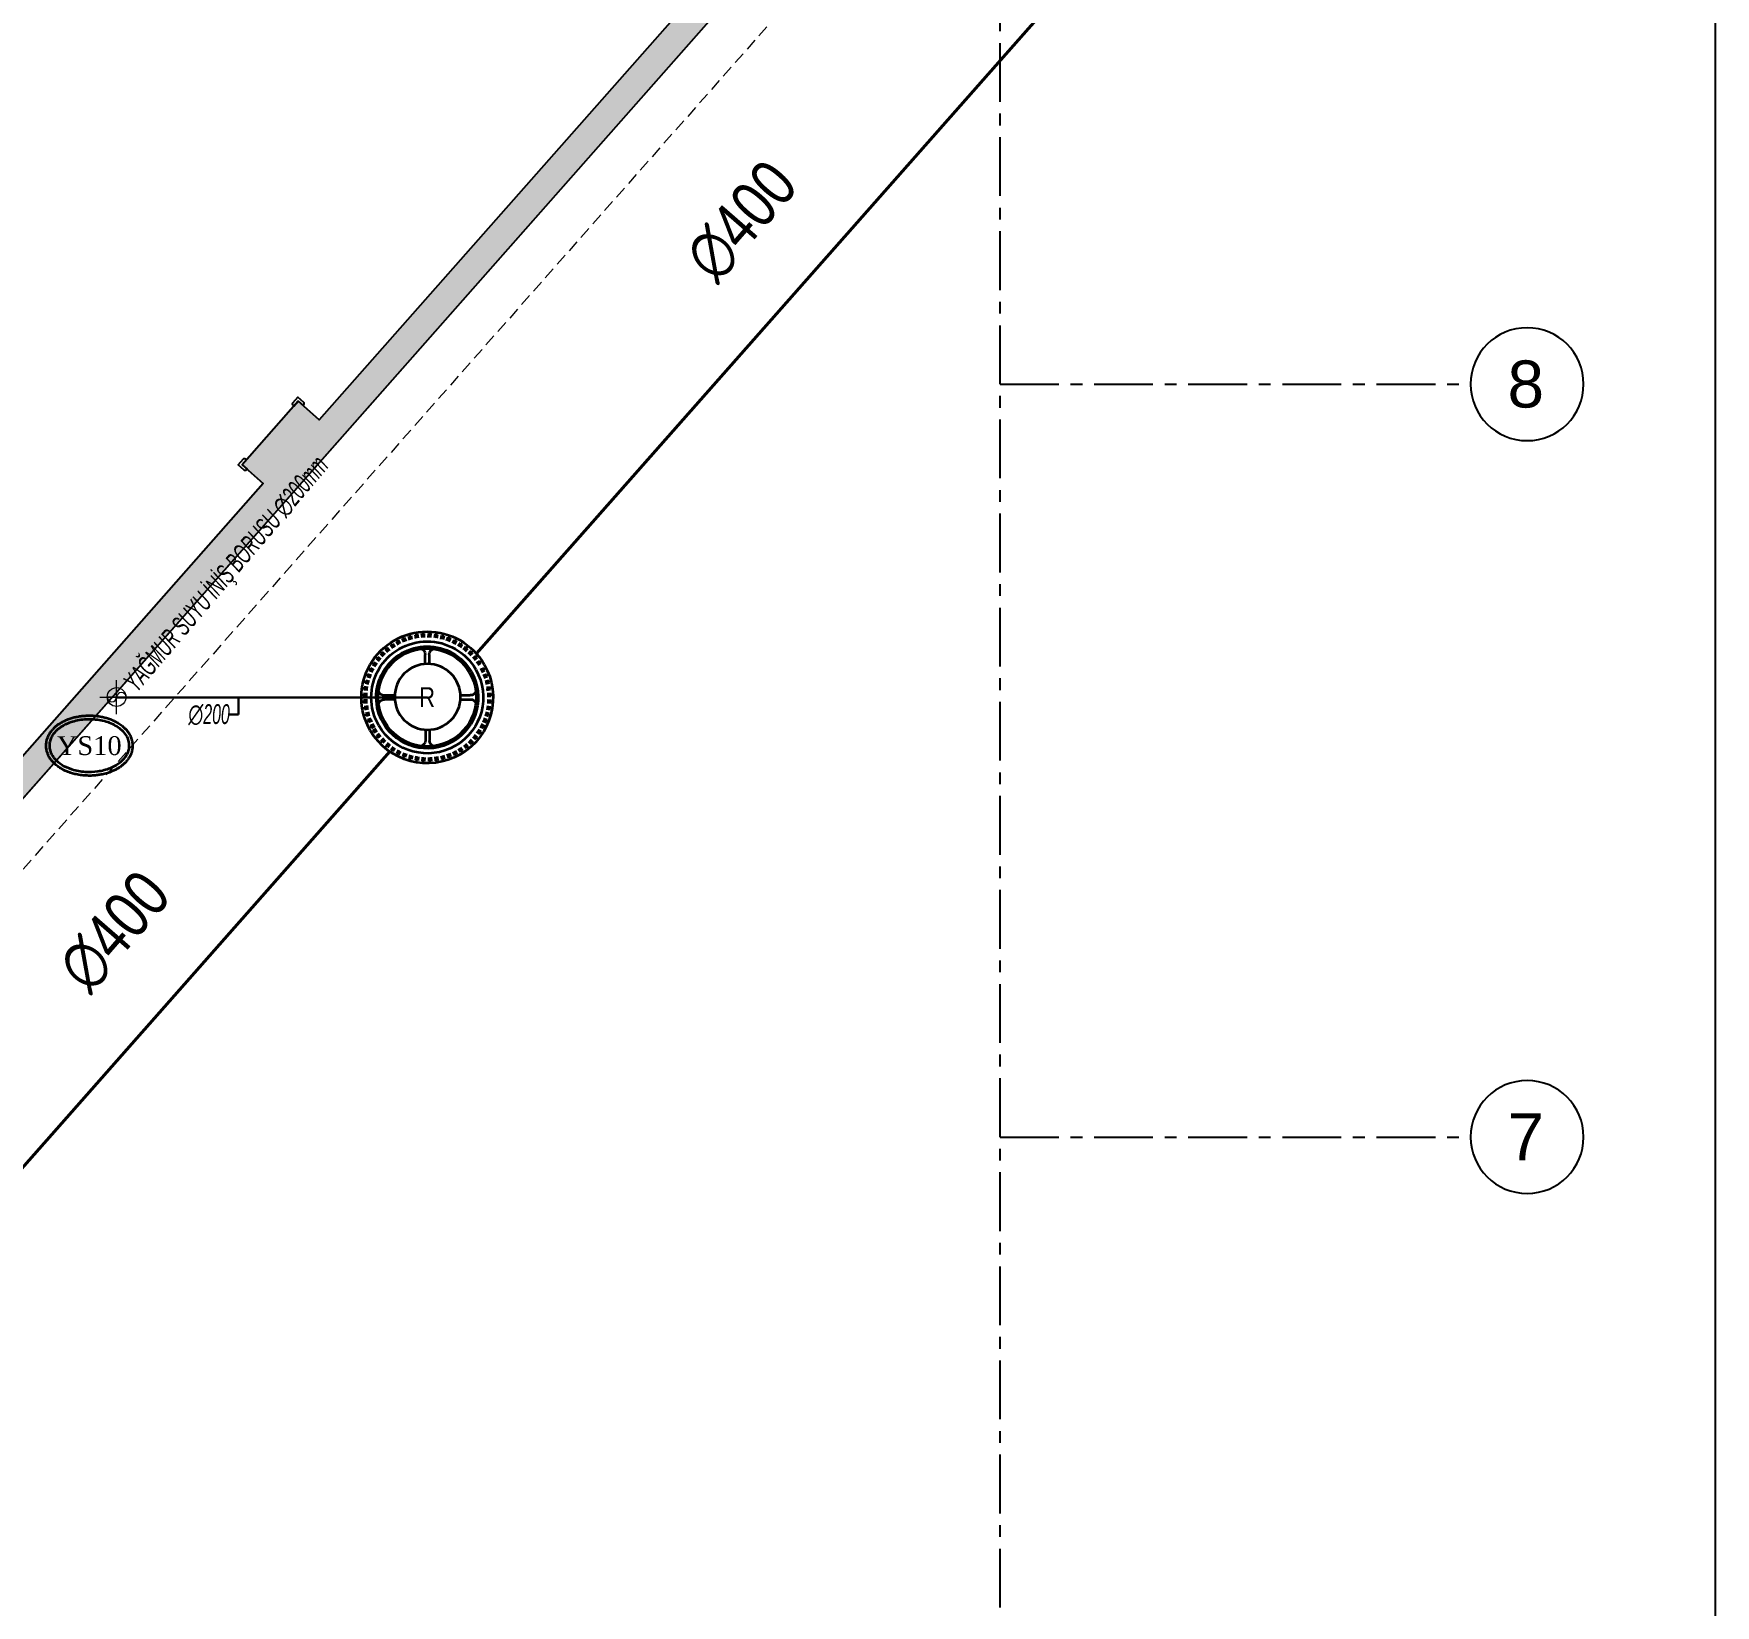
# Model space of a CAD drawing. Header units: millimetres. Extents: x -379292 to 1221486, y 92049 to 447512.
# Drawn here: x 184281 to 202148, y 139842 to 156544 of the extents above; entities that cross this region are included whole.
import ezdxf
from ezdxf.enums import TextEntityAlignment as Align
from ezdxf.lldxf.tags import DXFTag

# ---------------------------------------------------------------- set-up
doc = ezdxf.new("R2010")
doc.units = ezdxf.units.MM
doc.linetypes.add('CENTER', pattern=[2, 1.25, -0.25, 0.25, -0.25])
doc.linetypes.add('HIDDEN', pattern=[9.525, 6.35, -3.175])
for name, color, linetype, lineweight in [('0-KRCN-SHT YAĞMURSUYUBORUSU-100', 3, 'PISSU_LINE50', 35), ('0-KRCN-SHT-KOLADI-YAZIYAĞMURSUYU', 4, 'Continuous', 35), ('0-KRCN-SHT-PİSSU-BORU', 220, 'PISSU_LINE50', 40), ('0-KRCN-SHT-ROGAR', 151, 'Continuous', 35), ('0-KRCN-SHT-YAZI-ÇAP-PİSSU', 41, 'Continuous', 30), ('06_FORMWORK HIDDEN', 252, 'HIDDEN2', 0), ('XREF$0$05_RAIN PIPE', 3, 'Continuous', 9)]:
    doc.layers.add(name, color=color, linetype=linetype, lineweight=lineweight)
for name, color, linetype in [('05_AXIS', 211, 'CENTER'), ('05_AXIS NAME', 7, 'Continuous'), ('05_HATCH CONCRETE', 141, 'Continuous'), ('05_HATCH SOLID-2', 253, 'Continuous'), ('05_SYMBOL', 2, 'Continuous')]:
    doc.layers.add(name, color=color, linetype=linetype)
doc.styles.add('MUF', font='isocpeur.ttf')
doc.styles.add('TROMANT', font='arial.ttf', dxfattribs={"width": 0.8})
doc.styles.add('YAZI', font='times.ttf')
doc.styles.add('YAZI-5', font='arial.ttf', dxfattribs={"height": 5})
doc.styles.add('ÇAP-2', font='ARIALNBI.TTF')
tags = doc.linetypes.add('HIDDEN2', pattern=[0.1875, 0.125, -0.0625]).pattern_tags.tags
tags[6:7] = [DXFTag(74, 4), DXFTag(75, 0), DXFTag(340, '0'), DXFTag(46, 0.0), DXFTag(50, 0.0), DXFTag(44, 0.0), DXFTag(45, 0.0)]
tags[4:5] = [DXFTag(74, 4), DXFTag(75, 0), DXFTag(340, '0'), DXFTag(46, 0.0), DXFTag(50, 0.0), DXFTag(44, 0.0), DXFTag(45, 0.0)]
doc.linetypes.add('PISSU_LINE50', pattern='A,50,-10,["C",MUF,S=10,R=0,X=1,Y=-5],0', length=60)

# ---------------------------------------------------------------- blocks, each defined once
blk = doc.blocks.new('AWAKS ADI')
at = {"layer": '05_AXIS NAME', "color": 2}
blk.add_circle((0, 0), 6, dxfattribs=at)
at = {"layer": '05_AXIS NAME', "style": 'YAZI-5'}
blk.add_attdef('AKSADI', text='', height=5, dxfattribs=at).set_placement((0, 0), align=Align.MIDDLE_CENTER)
blk = doc.blocks.new('202_Aks')
at = {"layer": '05_AXIS', "ltscale": 500}
for p, q in [((137900, -182300), (137900, 5000)), ((137900, -125300), (142900, -125300)), ((137900, -133300), (142900, -133300))]:
    blk.add_line(p, q, dxfattribs=at)
at = {"layer": '05_AXIS NAME'}
ref = blk.add_blockref('AWAKS ADI', (143500, -125300), dxfattribs=dict(at, xscale=-100, yscale=100, zscale=100))
ref.add_attrib('AKSADI', '8', dxfattribs={"height": 500, "style": 'YAZI-5'}).set_placement((143486, -125298), align=Align.MIDDLE_CENTER)
ref = blk.add_blockref('AWAKS ADI', (143500, -133300), dxfattribs=dict(at, xscale=-100, yscale=100, zscale=100))
ref.add_attrib('AKSADI', '7', dxfattribs={"height": 500, "style": 'YAZI-5'}).set_placement((143486, -133298), align=Align.MIDDLE_CENTER)
blk = doc.blocks.new('bariyer')
at = {"color": 8, "ltscale": 25}
blk.add_lwpolyline([(0, -70), (15, -70, 0.414214), (30, -55), (30, 30), (-55, 30, 0.414214), (-70, 15), (-70, 0), (0, 0)], format="xyb", close=True, dxfattribs=at)
blk = doc.blocks.new('OtoParkBodrumKatMimari')
at = {"layer": '05_HATCH CONCRETE'}
h = blk.add_hatch(dxfattribs=at)
h.set_pattern_fill('ANSI33', color=8, scale=15, angle=180, style=0)
h.set_pattern_definition([(225, (905000, -3e-07), (67.351921, -67.351921), []), (225, (904932.65, -3e-07), (67.351921, -67.351921), [47.625, -23.8125])])
h.paths.add_polyline_path([(142600, 59700), (142800, 59700), (139870, 56381), (139645, 56579), (139248, 56130), (139473, 55931), (135668, 51620), (135443, 51819), (134848, 51144), (135073, 50945), (131506, 46904), (131281, 47103), (130884, 46653), (131109, 46455), (127899, 42818), (127674, 43017), (127277, 42567), (127502, 42369), (124481, 38946), (124256, 39145), (123859, 38695), (124084, 38496), (120848, 34830), (120623, 35029), (120028, 34354), (120253, 34155), (117433, 30962), (117209, 31160), (116812, 30710), (117036, 30512), (113992, 27063), (113767, 27262), (113370, 26812), (113595, 26613), (110386, 22977), (110161, 23176), (109764, 22726), (109989, 22527), (106786, 18899), (106561, 19097), (105965, 18422), (106190, 18224), (103361, 15019), (103136, 15217), (102739, 14767), (102964, 14569), (99777, 10958), (99552, 11156), (99155, 10707), (99380, 10508), (96303, 7022), (96078, 7220), (95615, 6696), (95840, 6497), (93887, 4285), (93662, 4484), (93265, 4034), (93490, 3836), (90240, 153), (90240, 300), (89640, 300), (89640, 0), (88400, 0), (88400, 300), (87800, 300), (87800, 0), (80000, 0), (80000, 300), (79400, 300), (79400, 0), (71600, 0), (71600, 300), (71000, 300), (71000, -300), (90240, -300), (143200, 59700), (143200, 67400), (142600, 67400), (142600, 66800), (142900, 66800), (142900, 64150), (142600, 64150), (142600, 63550), (142900, 63550), (142900, 60300), (142600, 60300)])
at = {"color": 5}
blk.add_lwpolyline([(90240, -300), (143200, 59700), (143200, 67400), (142600, 67400), (142600, 66800), (142900, 66800), (142900, 64150), (142600, 64150), (142600, 63550), (142900, 63550), (142900, 60300), (142600, 60300), (142600, 59700), (142800, 59700), (139870, 56381), (139645, 56579), (139248, 56130), (139473, 55931), (135668, 51620), (135443, 51819), (134848, 51144), (135073, 50945), (131506, 46904)], dxfattribs=at)
at = {"layer": '05_HATCH SOLID-2', "color": 251, "ltscale": 25}
blk.add_lwpolyline([(150500, -8770), (150500, 187430), (4700, 187430), (4700, 177600), (135600, 177600), (135600, 144600), (143200, 144600), (143200, 59700), (90240, -300), (70300, -300), (63119, 5881)], dxfattribs=at)
at = {"layer": '06_FORMWORK HIDDEN', "linetype": 'HIDDEN', "ltscale": 20}
blk.add_line((143700, 59511), (90466, -800), dxfattribs=at)
at = {"layer": '05_AXIS'}
blk.add_blockref('202_Aks', (5000, 177300), dxfattribs=at)
at = {"layer": '05_SYMBOL', "color": 8, "rotation": 48.56632516036355}
blk.add_blockref('bariyer', (135443, 51819), dxfattribs=at)
at = {"layer": '05_SYMBOL', "color": 8, "xscale": -1, "rotation": 48.56632529242532}
blk.add_blockref('bariyer', (134848, 51144), dxfattribs=at)
blk = doc.blocks.new('G$CD316F46C')
at = {"layer": '0-KRCN-SHT-ROGAR'}
for p, q in [((-28.6, 36), (-30.5, 38.3)), ((-26.1, 37.9), (-27.8, 40.4)), ((-24.8, 38.7), (-26.4, 41.3)), ((-22, 40.4), (-23.4, 43)), ((-20.6, 41.1), (-22, 43.8)), ((-17.7, 42.4), (-18.9, 45.2)), ((-16.3, 43), (-17.3, 45.8)), ((-13.2, 44), (-14.1, 46.9)), ((-11.7, 44.4), (-12.5, 47.4)), ((-8.6, 45.1), (-9.1, 48.1)), ((-7.1, 45.4), (-7.5, 48.4)), ((-3.9, 45.8), (-4.1, 48.8)), ((-2.3, 45.9), (-2.5, 48.9)), ((0.9, 45.9), (1, 48.9)), ((2.4, 45.8), (2.6, 48.8)), ((5.6, 45.5), (6, 48.5)), ((7.2, 45.3), (7.6, 48.3)), ((10.3, 44.7), (11, 47.6)), ((11.8, 44.3), (12.6, 47.2)), ((14.9, 43.3), (15.9, 46.2)), ((16.3, 42.8), (17.4, 45.6)), ((19.3, 41.5), (20.6, 44.2)), ((20.7, 40.8), (22, 43.5)), ((23.5, 39.2), (25, 41.8)), ((24.8, 38.4), (26.4, 40.9)), ((27.4, 36.6), (29.2, 38.9)), ((-39.1, 24.2), (-41.6, 25.7)), ((-38.2, 25.5), (-40.7, 27.1)), ((-36.4, 28.1), (-38.8, 29.9)), ((-35.4, 29.3), (-37.7, 31.2)), ((-33.3, 31.7), (-35.5, 33.8)), ((-32.2, 32.8), (-34.3, 35)), ((-29.8, 35), (-31.8, 37.3)), ((28.6, 35.6), (30.5, 37.9)), ((31, 33.5), (33.1, 35.7)), ((32.1, 32.4), (34.3, 34.5)), ((34.3, 30), (36.6, 32)), ((35.3, 28.8), (37.6, 30.7)), ((37.2, 26.2), (39.7, 28)), ((38.1, 25), (40.6, 26.6)), ((-44.2, 12.1), (-47.1, 12.8)), ((-43.8, 13.5), (-46.7, 14.4)), ((-42.8, 16.6), (-45.6, 17.7)), ((-42.2, 18), (-45, 19.2)), ((-40.8, 20.9), (-43.5, 22.3)), ((-40.1, 22.3), (-42.8, 23.8)), ((39.7, 22.2), (42.3, 23.6)), ((40.4, 20.8), (43.1, 22.2)), ((41.7, 17.9), (44.5, 19.1)), ((42.3, 16.5), (45.1, 17.5)), ((43.3, 13.4), (46.2, 14.3)), ((-45.7, 2.7), (-48.7, 2.8)), ((-45.6, 4.2), (-48.6, 4.5)), ((-45.2, 7.4), (-48.2, 7.9)), ((-44.9, 8.9), (-47.9, 9.5)), ((43.8, 11.9), (46.7, 12.7)), ((44.5, 8.8), (47.4, 9.3)), ((44.7, 7.3), (47.7, 7.7)), ((45.1, 4.1), (48.1, 4.3)), ((45.2, 2.5), (48.2, 2.7)), ((-45.7, -0.6), (-48.7, -0.6)), ((-45.7, -2.1), (-48.7, -2.3)), ((-45.4, -5.3), (-48.4, -5.7)), ((-45.1, -6.8), (-48.1, -7.3)), ((-44.5, -10), (-47.5, -10.7)), ((-44.1, -11.5), (-47, -12.3)), ((43.6, -11.6), (46.5, -12.4)), ((44, -10.1), (46.9, -10.8)), ((44.6, -7), (47.6, -7.5)), ((44.8, -5.4), (47.8, -5.8)), ((45.2, -0.7), (48.2, -0.8)), ((45.2, -2.2), (48.2, -2.4)), ((-43.2, -14.6), (-46, -15.5)), ((-42.7, -16), (-45.5, -17.1)), ((-41.4, -19), (-44.1, -20.2)), ((-40.7, -20.3), (-43.4, -21.7)), ((-39.1, -23.2), (-41.7, -24.7)), ((-38.3, -24.5), (-40.8, -26.1)), ((37.1, -25.5), (39.6, -27.2)), ((38, -24.2), (40.5, -25.8)), ((40.1, -20.5), (42.8, -21.9)), ((40.8, -19.1), (43.5, -20.4)), ((42.1, -16.1), (44.9, -17.2)), ((42.6, -14.7), (45.5, -15.7)), ((-36.5, -27.1), (-38.9, -28.9)), ((-35.5, -28.3), (-37.8, -30.2)), ((-33.4, -30.7), (-35.6, -32.8)), ((-32.3, -31.8), (-34.4, -34)), ((-29.9, -34), (-31.9, -36.3)), ((-28.8, -35), (-30.6, -37.4)), ((-26.2, -36.9), (-27.9, -39.4)), ((-24.9, -37.8), (-26.5, -40.3)), ((24.7, -37.6), (26.3, -40.1)), ((27.3, -35.8), (29.1, -38.2)), ((28.5, -34.8), (30.4, -37.1)), ((30.9, -32.7), (33, -34.9)), ((32, -31.6), (34.2, -33.7)), ((34.2, -29.3), (36.5, -31.2)), ((35.2, -28.1), (37.5, -30)), ((-22.1, -39.4), (-23.6, -42.1)), ((-20.8, -40.2), (-22.1, -42.8)), ((-17.8, -41.5), (-19, -44.3)), ((-16.4, -42.1), (-17.5, -44.9)), ((-13.4, -43.1), (-14.2, -46)), ((-11.9, -43.5), (-12.6, -46.4)), ((-8.7, -44.2), (-9.3, -47.2)), ((-7.2, -44.5), (-7.7, -47.5)), ((-4, -44.9), (-4.3, -47.9)), ((-2.5, -45), (-2.6, -48)), ((0.7, -45), (0.8, -48)), ((2.3, -45), (2.5, -48)), ((5.5, -44.7), (5.9, -47.7)), ((7, -44.5), (7.5, -47.4)), ((10.2, -43.8), (10.9, -46.8)), ((11.7, -43.5), (12.5, -46.4)), ((14.7, -42.5), (15.7, -45.3)), ((16.2, -42), (17.3, -44.8)), ((19.1, -40.7), (20.4, -43.4)), ((20.5, -40), (21.9, -42.7)), ((23.3, -38.4), (24.9, -41))]:
    blk.add_line(p, q, dxfattribs=at)
at = {"layer": '0-KRCN-SHT-ROGAR', "color": 120}
for p, q in [((-1.7, 24.9), (-1.7, 33.1)), ((1.4, 25), (1.4, 33.1)), ((-24.9, 2), (-32.9, 2)), ((24.9, 1.9), (32.4, 1.9)), ((-25, -1.1), (-32.9, -1.1)), ((25, -1.2), (32.4, -1.2)), ((-1.8, -24.9), (-1.8, -32.2)), ((1.3, -25), (1.3, -32.2))]:
    blk.add_line(p, q, dxfattribs=at)
blk.add_circle((0, 0), 25, dxfattribs=at)
at = {"layer": '0-KRCN-SHT-ROGAR'}
for radius, start, end in [(50, 329.911, 149.911), (42.5, 329.911, 149.911), (48.5, 128.6265, 130.5734), (48.5, 122.6265, 124.5734), (48.5, 116.6265, 118.5734), (48.5, 110.6265, 112.5734), (48.5, 104.6265, 106.5734), (48.5, 98.6265, 100.5734), (48.5, 92.6265, 94.5734), (48.5, 86.6265, 88.5734), (48.5, 80.6265, 82.5734), (48.5, 74.6265, 76.5734), (48.5, 68.6265, 70.5734), (48.5, 62.6265, 64.5734), (48.5, 56.6265, 58.5734), (48.5, 50.6265, 52.5734), (48.5, 146.6265, 148.5734), (48.5, 140.6265, 142.5734), (48.5, 134.6265, 136.5734), (48.5, 44.6265, 46.5734), (48.5, 38.6265, 40.5734), (48.5, 32.6265, 34.5734), (50, 149.911, 329.911), (48.5, 163.2486, 165.1955), (48.5, 157.2486, 159.1955), (48.5, 151.2486, 153.1955), (42.5, 149.911, 329.911), (38.7, 149.911, 329.911), (37.2, 149.911, 329.911), (48.5, 26.6265, 28.5734), (48.5, 20.6265, 22.5734), (48.5, 14.6265, 16.5734), (48.5, 175.2486, 177.1955), (48.5, 169.2486, 171.1955), (48.5, 8.6265, 10.5734), (48.5, 2.6265, 4.5734), (48.5, 181.2486, 183.1955), (48.5, 187.2486, 189.1955), (48.5, 193.2486, 195.1955), (48.5, 344.6265, 346.5734), (48.5, 350.6265, 352.5734), (48.5, 356.6265, 358.5734), (48.5, 199.2486, 201.1955), (48.5, 205.2486, 207.1955), (48.5, 211.2486, 213.1955), (48.5, 332.6265, 334.5734), (48.5, 338.6265, 340.5734), (48.5, 217.2486, 219.1955), (48.5, 223.2486, 225.1955), (48.5, 229.2486, 231.1955), (48.5, 307.2486, 309.1955), (48.5, 313.2486, 315.1955), (48.5, 319.2486, 321.1955), (48.5, 325.2486, 327.1955), (48.5, 235.2486, 237.1955), (48.5, 241.2486, 243.1955), (48.5, 247.2486, 249.1955), (48.5, 253.2486, 255.1955), (48.5, 259.2486, 261.1955), (48.5, 265.2486, 267.1955), (48.5, 271.2486, 273.1955), (48.5, 277.2486, 279.1955), (48.5, 283.2486, 285.1955), (48.5, 289.2486, 291.1955), (48.5, 295.2486, 297.1955), (48.5, 301.2486, 303.1955)]:
    blk.add_arc((-0.3, 0.4), radius, start, end, dxfattribs=at)
at = {"layer": '0-KRCN-SHT-ROGAR', "color": 120}
for centre, radius, start, end in [((-0.3, 0.4), 38.7, 329.911, 149.911), ((-0.3, 0.4), 37.2, 329.911, 149.911), ((-6.2, 33.1), 4.52, 359.911, 71.7708), ((5.9, 33), 4.52, 108.3327, 179.911), ((-32.9, 6.5), 4.52, 198.0512, 269.911), ((32.4, 6.4), 4.52, 269.911, 341.7708), ((-32.9, -5.6), 4.52, 89.911, 161.4893), ((32.4, -5.7), 4.52, 18.3327, 89.911), ((-6.3, -32.2), 4.52, 288.0512, 359.911), ((5.8, -32.2), 4.52, 179.911, 251.4893)]:
    blk.add_arc(centre, radius, start, end, dxfattribs=at)
blk = doc.blocks.new('XREF$0$YIB125')
at = {"layer": 'XREF$0$05_RAIN PIPE'}
for p, q in [((0, 112.5), (0, -112.5)), ((-112.5, 0), (112.5, 0)), ((0, 0), (0, 62.5))]:
    blk.add_line(p, q, dxfattribs=at)
blk.add_circle((0, 0), 62.5, dxfattribs=at)
for centre, start, end in [((0, 31.25), 90, 270), ((0, -31.25), 270, 90)]:
    blk.add_arc(centre, 31.25, start, end, dxfattribs=at)
blk = doc.blocks.new('G$CD1210CBB')
at = {"layer": 'XREF$0$05_RAIN PIPE', "xscale": -0.08000000000000002, "yscale": 0.08000000000000002, "zscale": 0.08000000000000002}
blk.add_blockref('XREF$0$YIB125', (-9, 0), dxfattribs=at)
blk = doc.blocks.new('A$Cbceac246')
at = {"layer": '0-KRCN-SHT YAĞMURSUYUBORUSU-100'}
blk.add_line((6321.5, 4837.5), (6651.6, 4837.1), dxfattribs=at)
at = {"layer": '0-KRCN-SHT-KOLADI-YAZIYAĞMURSUYU', "color": 2, "linetype": 'Continuous'}
for points, knots in [([(6246.6, 4785.9), (6246.6, 4785.7), (6246.6, 4784.9), (6246.7, 4783.5), (6247, 4781.9), (6247.3, 4780.5), (6247.6, 4779.1), (6248.2, 4777.5), (6248.8, 4776), (6249.3, 4774.9), (6249.9, 4773.8), (6250.5, 4772.7), (6251.4, 4771.4), (6252.5, 4770), (6253.6, 4768.7), (6254.9, 4767.3), (6256.2, 4766.1), (6257.8, 4764.7), (6259.4, 4763.5), (6261.1, 4762.3), (6262.8, 4761.3), (6264.5, 4760.4), (6266.2, 4759.5), (6268, 4758.7), (6269.8, 4758), (6271.7, 4757.3), (6273.6, 4756.7), (6275.9, 4756), (6278.5, 4755.4), (6281.5, 4754.8), (6284.6, 4754.4), (6287.3, 4754.1), (6290.1, 4754), (6292.8, 4753.9), (6295.9, 4754), (6299, 4754.2), (6301.4, 4754.5), (6303.8, 4754.9), (6306.1, 4755.3), (6309.1, 4756), (6311.7, 4756.8), (6313.9, 4757.5), (6315.7, 4758.2), (6317.6, 4759), (6319.3, 4759.8), (6321, 4760.7), (6322.7, 4761.6), (6324.3, 4762.6), (6325.9, 4763.7), (6327, 4764.6), (6328.2, 4765.6), (6329.4, 4766.6), (6330.8, 4768), (6331.8, 4769.1), (6332.8, 4770.3), (6333.7, 4771.6), (6334.7, 4773.1), (6335.4, 4774.4), (6336.1, 4775.8), (6336.7, 4777.2), (6337.3, 4779), (6337.8, 4780.6), (6338.1, 4782.3), (6338.3, 4784), (6338.4, 4785.7), (6338.3, 4787.1), (6338.2, 4788.5), (6338, 4790), (6337.6, 4791.8), (6337.1, 4793.4), (6336.6, 4794.9), (6336, 4796.2), (6335.2, 4797.8), (6334.4, 4799.2), (6333.6, 4800.3), (6332.9, 4801.4), (6332.1, 4802.4), (6330.9, 4803.6), (6329.6, 4805), (6328.1, 4806.3), (6326.4, 4807.7), (6324.7, 4808.9), (6322.9, 4810.1), (6321, 4811.2), (6319.1, 4812.2), (6317.1, 4813.1), (6315, 4813.9), (6312.9, 4814.7), (6310.8, 4815.3), (6308.6, 4815.9), (6306.4, 4816.4), (6304.1, 4816.9), (6301.8, 4817.2), (6299.5, 4817.5), (6297.2, 4817.7), (6294.9, 4817.8), (6292.5, 4817.9), (6290.2, 4817.9), (6287.9, 4817.7), (6285.6, 4817.5), (6283.3, 4817.3), (6281, 4816.9), (6278.7, 4816.5), (6276.5, 4816), (6274.3, 4815.4), (6272.2, 4814.7), (6270.1, 4813.9), (6268.2, 4813.2), (6266.4, 4812.4), (6264.5, 4811.5), (6262.6, 4810.4), (6260.6, 4809.2), (6259.2, 4808.2), (6257.8, 4807.1), (6256.5, 4806), (6254.9, 4804.5), (6253.6, 4803.1), (6252.5, 4801.8), (6251.6, 4800.6), (6250.7, 4799.3), (6249.8, 4797.8), (6249, 4796.3), (6248.3, 4794.7), (6247.7, 4793), (6247.3, 4791.5), (6247, 4790.2), (6246.8, 4788.9), (6246.7, 4787.4), (6246.6, 4786.4), (6246.6, 4785.9)], [0, 0, 0, 0, 1.213393, 2.424731, 3.634899, 4.23988, 5.747854, 7.250616, 8.45036, 9.945499, 11.437135, 12.629243, 13.798133, 14.967487, 16.724402, 18.487549, 20.259158, 20.851938, 22.638147, 24.438355, 26.253745, 28.085062, 29.315033, 31.087836, 32.875439, 34.677188, 36.492212, 38.31946, 40.157727, 42.005688, 43.861689, 45.72323, 47.588513, 49.455685, 51.32287, 53.188197, 55.049829, 56.905238, 58.75253, 60.590234, 62.41697, 64.23149, 66.032702, 67.819704, 69.591161, 71.34787, 73.089893, 74.817612, 76.531756, 78.233427, 79.924117, 81.731887, 83.083349, 84.432203, 85.779805, 86.229051, 87.578464, 88.928884, 90.281448, 91.637578, 92.544576, 94.028807, 95.515086, 97.004987, 97.752009, 98.872791, 100.364346, 101.854398, 102.972015, 104.457375, 105.937166, 107.4132, 108.150387, 109.620499, 111.087894, 112.554447, 113.28797, 114.75558, 116.226469, 118.071935, 118.442214, 119.949008, 121.464895, 122.990853, 124.527619, 126.075699, 127.635384, 129.206763, 130.790449, 132.385639, 134.798636, 137.233957, 139.688759, 140.510874, 142.98603, 145.47066, 147.960441, 150.450946, 152.109582, 154.590556, 157.059241, 159.511881, 161.945025, 163.554876, 165.153439, 166.740617, 168.316109, 169.879765, 171.431605, 172.971836, 174.500865, 176.169212, 177.827074, 179.475797, 181.117169, 182.208516, 183.921005, 185.204671, 186.488807, 187.774709, 188.204048, 189.495096, 190.787871, 192.083344, 193.382693, 194.251852, 195.702571, 197.154698, 197.639423, 197.639423, 197.639423, 197.639423]), ([(6250.4, 4785.9), (6250.4, 4784.7), (6250.5, 4783.5), (6251.1, 4780.3), (6251.8, 4778.2), (6253.8, 4774.4), (6255.1, 4772.6), (6258.5, 4768.9), (6260.7, 4767.1), (6266.6, 4763.3), (6270.5, 4761.6), (6278.9, 4759), (6283.4, 4758.2), (6292.5, 4757.5), (6297.1, 4757.7), (6306.1, 4759), (6310.4, 4760.1), (6318.3, 4763.3), (6321.9, 4765.3), (6326.5, 4769), (6327.9, 4770.4), (6330.3, 4773.2), (6331.4, 4774.8), (6333.1, 4778.1), (6333.7, 4779.8), (6334.5, 4783.4), (6334.7, 4785.2), (6334.5, 4788.9), (6334.1, 4790.7), (6332.8, 4794.5), (6331.7, 4796.6), (6329, 4800.3), (6327.4, 4802), (6322.3, 4806.4), (6318.2, 4808.7), (6309.2, 4812.1), (6304.2, 4813.3), (6294, 4814.3), (6288.8, 4814.2), (6278.7, 4812.8), (6273.9, 4811.5), (6266.4, 4808.3), (6263.6, 4806.7), (6258.6, 4803), (6256.4, 4800.9), (6253.7, 4797.2), (6253, 4795.9), (6251.7, 4793.2), (6251.2, 4791.8), (6250.6, 4788.9), (6250.4, 4787.4), (6250.4, 4785.9)], [0, 0, 0, 0, 0.138649, 0.138649, 0.277299, 0.277299, 0.415948, 0.415948, 0.688121, 0.688121, 0.960294, 0.960294, 1.349663, 1.349663, 1.739033, 1.739033, 2.128402, 2.128402, 2.517772, 2.517772, 2.726912, 2.726912, 2.936053, 2.936053, 3.106711, 3.106711, 3.27737, 3.27737, 3.448028, 3.448028, 3.618687, 3.618687, 3.789345, 3.789345, 4.135575, 4.135575, 4.481804, 4.481804, 4.828034, 4.828034, 5.174263, 5.174263, 5.520493, 5.520493, 5.774104, 5.774104, 5.97328, 5.97328, 6.172456, 6.172456, 6.283185, 6.283185, 6.283185, 6.283185])]:
    blk.add_open_spline(points, degree=3, knots=knots, dxfattribs=at)
at = {"layer": '0-KRCN-SHT-PİSSU-BORU', "color": 5, "ltscale": 2}
for p, q in [((6703.7, 4883.8), (7434.9, 5712.1)), ((5325.2, 3322.2), (6611.7, 4779.6))]:
    blk.add_line(p, q, dxfattribs=at)
at = {"layer": '0-KRCN-SHT-YAZI-ÇAP-PİSSU', "linetype": 'Continuous'}
for p in [(6451.1, 4837.3), (6451.1, 4837.3), (6439.9, 4819.1), (6439.9, 4819.1)]:
    blk.add_line(p, (6451.1, 4819.1), dxfattribs=at)
at = {"layer": '0-KRCN-SHT-PİSSU-BORU', "xscale": -1.999999999999999, "yscale": 2.000000000000001, "zscale": 2, "rotation": 89.99999860229597}
blk.add_blockref('G$CD1210CBB', (6321.5, 4819.5), dxfattribs=at)
at = {"layer": '0-KRCN-SHT-ROGAR', "xscale": -1.4, "yscale": 1.4, "zscale": 1.4, "rotation": 180}
blk.add_blockref('G$CD316F46C', (6651.9, 4837.7), dxfattribs=at)
at = {"layer": '0-KRCN-SHT-KOLADI-YAZIYAĞMURSUYU', "linetype": 'Continuous', "style": 'ÇAP-2', "width": 0.7}
blk.add_text('YAĞMUR SUYU İNİŞ BORUSU ∅200mm', height=21, rotation=49.6355, dxfattribs=at).set_placement((6342.9, 4841.7))
at = {"layer": '0-KRCN-SHT-KOLADI-YAZIYAĞMURSUYU', "color": 2, "style": 'YAZI'}
blk.add_text('YS10', height=20, dxfattribs=at).set_placement((6292.4, 4785.9), align=Align.MIDDLE)
at = {"layer": '0-KRCN-SHT-ROGAR', "style": 'TROMANT', "width": 0.8}
for p in [(6984.9, 5343.8), (6318.8, 4589)]:
    blk.add_text('∅400', height=50, rotation=49, dxfattribs=at).set_placement(p, align=Align.MIDDLE)
blk.add_text('R', height=21, dxfattribs=at).set_placement((6651.3, 4837.5), align=Align.MIDDLE)
at = {"layer": '0-KRCN-SHT-YAZI-ÇAP-PİSSU', "linetype": 'Continuous', "style": 'ÇAP-2', "width": 0.7}
blk.add_text('∅200', height=21, rotation=0, dxfattribs=at).set_placement((6397.7, 4819.4), align=Align.MIDDLE_LEFT)

msp = doc.modelspace()

# ---------------------------------------------------------------- block references
at = {"color": 8}
msp.add_blockref('OtoParkBodrumKatMimari', (51648, 100818.8), dxfattribs=at)

# ---------------------------------------------------------------- next in the draw order: block references
at = {"color": 30, "xscale": 10, "yscale": 10, "zscale": 10}
msp.add_blockref('A$Cbceac246', (121948, 101118.8), dxfattribs=at)

doc.saveas('drawing.dxf')
